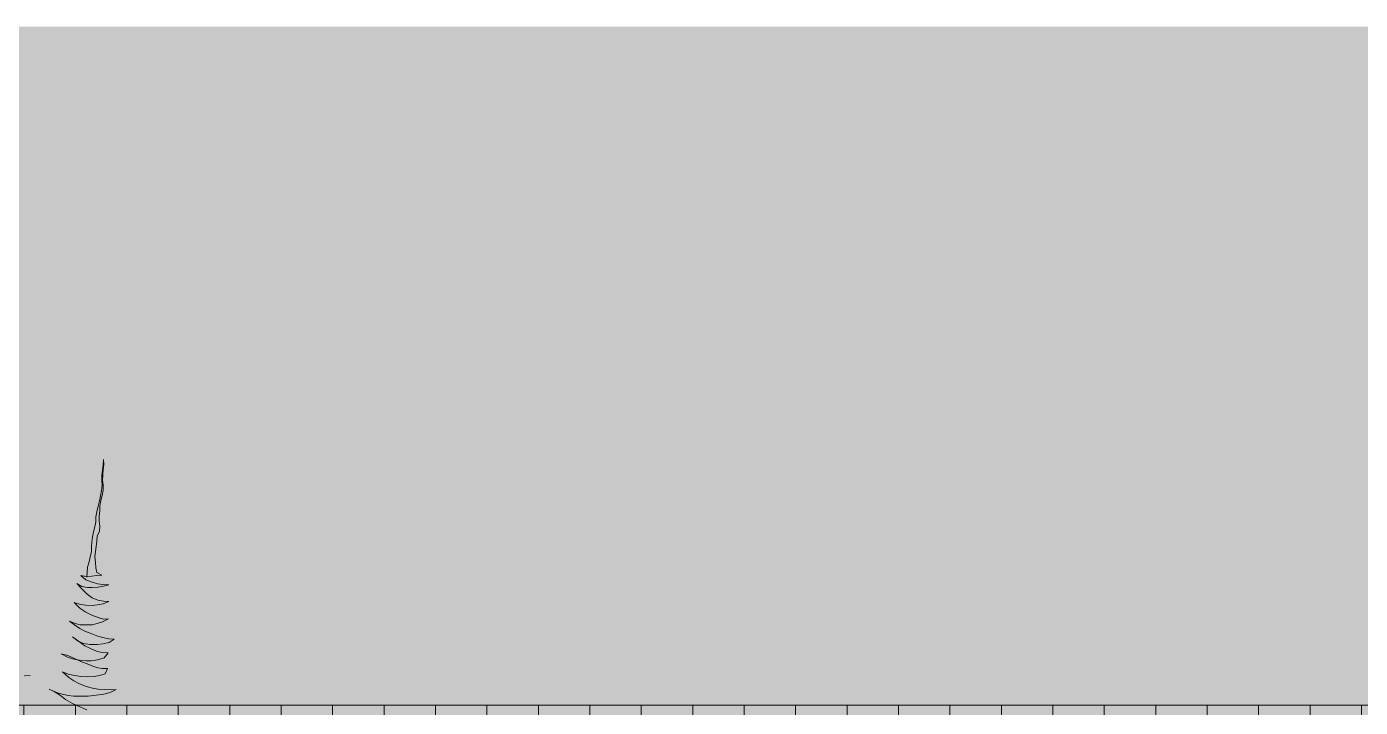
# Model space of a CAD drawing. Header units: centimetres. Extents: x -4381 to 5639, y -3920 to 4826.
# Drawn here: x 186.392 to 189.144, y 6.152 to 7.556 of the extents above; entities that cross this region are included whole.
import ezdxf
from ezdxf.xclip import XClip

# ---------------------------------------------------------------- set-up
doc = ezdxf.new("R2010")
doc.units = ezdxf.units.CM
doc.header["$MEASUREMENT"] = 0
doc.header["$XCLIPFRAME"] = 0
doc.set_wipeout_variables(frame=1)
doc.linetypes.add('Wipeout_Contour', pattern=[100, 0, -100])
for name, color, linetype in [('0- SITE', 7, 'Continuous'), ('Drawing & Figure', 7, 'Continuous'), ('Mur de clôture', 7, 'Continuous')]:
    doc.layers.add(name, color=color, linetype=linetype)
for name, color, linetype, lineweight, true_color in [('0- SITE_Pen_No__113', 7, 'Continuous', 5, 0xdede87), ('0- SITE_Pen_No__184', 7, 'Continuous', 5, 0xc5d295), ('Mur de clôture_Pen_No__178', 7, 'Continuous', 5, 0xbda888)]:
    doc.layers.add(name, color=color, linetype=linetype, lineweight=lineweight, true_color=true_color)
for name, color, linetype, lineweight in [('0_Pen_No__7', 7, 'Continuous', 5), ('Mur de clôture_Pen_No__1', 7, 'Continuous', 5), ('net_Pen_No__1', 7, 'Continuous', 5)]:
    doc.layers.add(name, color=color, linetype=linetype, lineweight=lineweight)

# ---------------------------------------------------------------- blocks, each defined once
blk = doc.blocks.new('Drawing_15_15', base_point=(-267.6734, 10.6179))
at = {"color": 254, "linetype": 'Wipeout_Contour', "lineweight": 0, "ltscale": 562.901757}
blk.add_wipeout([(187.1029, 7.5562), (187.762, 6.1562), (187.9651, 6.1562)], dxfattribs=at).dxf.layer = '0- SITE'
at = {"layer": '0- SITE_Pen_No__113', "linetype": 'Continuous', "ltscale": 10}
blk.add_hatch(color=256, dxfattribs=at).paths.add_polyline_path([(187.1029, 7.5562), (187.762, 6.1562), (187.9651, 6.1562)])
at = {"color": 254, "linetype": 'Wipeout_Contour', "lineweight": 0, "ltscale": 563.585839}
blk.add_wipeout([(187.3431, 7.5562), (187.9812, 6.1562), (188.1843, 6.1562)], dxfattribs=at).dxf.layer = '0- SITE'
at = {"layer": '0- SITE_Pen_No__113', "linetype": 'Continuous', "ltscale": 10}
blk.add_hatch(color=256, dxfattribs=at).paths.add_polyline_path([(187.3431, 7.5562), (187.9812, 6.1562), (188.1843, 6.1562)])
at = {"color": 254, "linetype": 'Wipeout_Contour', "lineweight": 0, "ltscale": 561.115127}
blk.add_wipeout([(187.7075, 6.1562), (186.2853, 7.5562), (186.2853, 6.1562)], dxfattribs=at).dxf.layer = '0- SITE'
at = {"layer": '0- SITE_Pen_No__113', "linetype": 'Continuous', "ltscale": 10}
blk.add_hatch(color=256, dxfattribs=at).paths.add_polyline_path([(187.7075, 6.1562), (186.2853, 7.5562), (186.2853, 6.1562)])
at = {"color": 254, "linetype": 'Wipeout_Contour', "lineweight": 0, "ltscale": 564.237915}
blk.add_wipeout([(187.5916, 7.5562), (188.2009, 6.1562), (188.3815, 6.1562)], dxfattribs=at).dxf.layer = '0- SITE'
at = {"layer": '0- SITE_Pen_No__113', "linetype": 'Continuous', "ltscale": 10}
blk.add_hatch(color=256, dxfattribs=at).paths.add_polyline_path([(187.5916, 7.5562), (188.2009, 6.1562), (188.3815, 6.1562)])
at = {"color": 254, "linetype": 'Wipeout_Contour', "lineweight": 0, "ltscale": 748.553989}
blk.add_wipeout([(186.2853, 7.5562), (187.7075, 6.1562), (187.7168, 6.1562), (186.4246, 7.5562)], dxfattribs=at).dxf.layer = '0- SITE'
at = {"color": 254, "linetype": 'Wipeout_Contour', "lineweight": 0, "ltscale": 564.89126}
blk.add_wipeout([(187.8493, 7.5562), (188.3987, 6.1562), (188.5703, 6.1562)], dxfattribs=at).dxf.layer = '0- SITE'
at = {"layer": '0- SITE_Pen_No__113', "linetype": 'Continuous', "ltscale": 10}
for points in [[(186.2853, 7.5562), (187.7075, 6.1562), (187.7168, 6.1562), (186.4246, 7.5562)], [(187.8493, 7.5562), (188.3987, 6.1562), (188.5703, 6.1562)]]:
    blk.add_hatch(color=256, dxfattribs=at).paths.add_polyline_path(points)
at = {"layer": '0_Pen_No__7', "linetype": 'Continuous', "ltscale": 10}
for p, q in [((186.3991, 6.2172), (186.3873, 6.2171)), ((186.3878, 6.2166), (186.3991, 6.2172))]:
    blk.add_line(p, q, dxfattribs=at)
at = {"color": 254, "linetype": 'Wipeout_Contour', "lineweight": 0, "ltscale": 748.870536}
blk.add_wipeout([(186.4246, 7.5562), (187.7168, 6.1562), (187.7314, 6.1562), (186.6444, 7.5562)], dxfattribs=at).dxf.layer = '0- SITE'
at = {"color": 254, "linetype": 'Wipeout_Contour', "lineweight": 0, "ltscale": 565.578587}
blk.add_wipeout([(188.1183, 7.5562), (188.5883, 6.1562), (188.7646, 6.1562)], dxfattribs=at).dxf.layer = '0- SITE'
at = {"layer": '0- SITE_Pen_No__113', "linetype": 'Continuous', "ltscale": 10}
for points in [[(186.4246, 7.5562), (187.7168, 6.1562), (187.7314, 6.1562), (186.6444, 7.5562)], [(188.1183, 7.5562), (188.5883, 6.1562), (188.7646, 6.1562)]]:
    blk.add_hatch(color=256, dxfattribs=at).paths.add_polyline_path(points)
at = {"layer": '0_Pen_No__7', "linetype": 'Continuous', "ltscale": 10}
for p, q in [((186.5493, 6.6518), (186.5506, 6.6631)), ((186.5506, 6.6631), (186.5512, 6.6528)), ((186.547, 6.6307), (186.548, 6.6418)), ((186.548, 6.6418), (186.5493, 6.6518)), ((186.5499, 6.6418), (186.5486, 6.631)), ((186.5512, 6.6528), (186.5499, 6.6418)), ((186.5462, 6.5993), (186.5472, 6.6101)), ((186.5471, 6.6206), (186.547, 6.6307)), ((186.5472, 6.6101), (186.5471, 6.6206)), ((186.5486, 6.631), (186.5485, 6.6204)), ((186.5485, 6.6204), (186.5494, 6.6101)), ((186.5494, 6.6101), (186.5495, 6.5996)), ((186.5421, 6.5779), (186.5439, 6.5885)), ((186.5445, 6.5787), (186.5425, 6.5679)), ((186.5439, 6.5885), (186.5462, 6.5993)), ((186.5475, 6.589), (186.5445, 6.5787)), ((186.5495, 6.5996), (186.5475, 6.589)), ((186.5346, 6.5447), (186.5364, 6.5553)), ((186.5364, 6.5553), (186.5394, 6.5669)), ((186.5394, 6.5669), (186.5421, 6.5779)), ((186.5424, 6.5575), (186.5416, 6.547)), ((186.5425, 6.5679), (186.5424, 6.5575)), ((186.5298, 6.5138), (186.5325, 6.5243)), ((186.5325, 6.5243), (186.5345, 6.5344)), ((186.5345, 6.5344), (186.5346, 6.5447)), ((186.5416, 6.547), (186.5412, 6.5364)), ((186.5412, 6.5364), (186.543, 6.5257)), ((186.543, 6.5257), (186.542, 6.5156)), ((186.5259, 6.4929), (186.5277, 6.5034)), ((186.5277, 6.5034), (186.5298, 6.5138)), ((186.5375, 6.505), (186.5365, 6.4944)), ((186.542, 6.5156), (186.5375, 6.505)), ((186.5227, 6.4621), (186.5252, 6.4727)), ((186.5252, 6.4727), (186.5256, 6.4828)), ((186.5256, 6.4828), (186.5259, 6.4929)), ((186.5336, 6.4735), (186.5326, 6.463)), ((186.5352, 6.4839), (186.5336, 6.4735)), ((186.5365, 6.4944), (186.5352, 6.4839)), ((186.5167, 6.4309), (186.5173, 6.441)), ((186.5173, 6.441), (186.5207, 6.4518)), ((186.5207, 6.4518), (186.5227, 6.4621)), ((186.5326, 6.463), (186.5337, 6.4508)), ((186.5337, 6.4508), (186.5345, 6.44)), ((186.5146, 6.4215), (186.5036, 6.4238)), ((186.5036, 6.4238), (186.5138, 6.4148)), ((186.5138, 6.4148), (186.5251, 6.4109)), ((186.5259, 6.4224), (186.5146, 6.4215)), ((186.5161, 6.4206), (186.5167, 6.4309)), ((186.5364, 6.4239), (186.5259, 6.4224)), ((186.5345, 6.44), (186.5363, 6.4299)), ((186.5363, 6.4299), (186.5465, 6.4246)), ((186.5465, 6.4246), (186.5364, 6.4239)), ((186.5058, 6.4013), (186.4952, 6.4076)), ((186.4952, 6.4076), (186.5044, 6.3974)), ((186.5044, 6.3974), (186.5168, 6.3856)), ((186.5171, 6.399), (186.5058, 6.4013)), ((186.5168, 6.3856), (186.5269, 6.3778)), ((186.5272, 6.3989), (186.5171, 6.399)), ((186.5251, 6.4109), (186.5376, 6.4069)), ((186.5394, 6.4), (186.5272, 6.3989)), ((186.5376, 6.4069), (186.5489, 6.4054)), ((186.5504, 6.4016), (186.5394, 6.4)), ((186.5489, 6.4054), (186.5614, 6.4044)), ((186.5614, 6.4044), (186.5504, 6.4016)), ((186.5027, 6.3643), (186.4899, 6.3682)), ((186.4899, 6.3682), (186.5016, 6.3564)), ((186.5137, 6.3623), (186.5027, 6.3643)), ((186.5269, 6.3622), (186.5137, 6.3623)), ((186.5269, 6.3778), (186.5385, 6.3732)), ((186.5382, 6.3636), (186.5269, 6.3622)), ((186.5496, 6.3656), (186.5382, 6.3636)), ((186.5385, 6.3732), (186.55, 6.3711)), ((186.5616, 6.3699), (186.5496, 6.3656)), ((186.55, 6.3711), (186.5616, 6.3699)), ((186.5016, 6.3564), (186.5139, 6.3479)), ((186.5139, 6.3479), (186.5262, 6.3423)), ((186.5262, 6.3423), (186.539, 6.3372)), ((186.539, 6.3372), (186.5505, 6.3335)), ((186.5606, 6.3344), (186.5482, 6.328)), ((186.5505, 6.3335), (186.5606, 6.3344)), ((186.4919, 6.3249), (186.4803, 6.3297)), ((186.4803, 6.3297), (186.4907, 6.3222)), ((186.4907, 6.3222), (186.5011, 6.3147)), ((186.5022, 6.3221), (186.4919, 6.3249)), ((186.5011, 6.3147), (186.5118, 6.3093)), ((186.5138, 6.3218), (186.5022, 6.3221)), ((186.5118, 6.3093), (186.5231, 6.3049)), ((186.5267, 6.3224), (186.5138, 6.3218)), ((186.5231, 6.3049), (186.5368, 6.2991)), ((186.537, 6.3245), (186.5267, 6.3224)), ((186.5482, 6.328), (186.537, 6.3245)), ((186.4979, 6.2883), (186.4863, 6.2972)), ((186.4863, 6.2972), (186.4967, 6.2894)), ((186.4967, 6.2894), (186.5119, 6.2789)), ((186.509, 6.2836), (186.4979, 6.2883)), ((186.5219, 6.2816), (186.509, 6.2836)), ((186.5119, 6.2789), (186.5237, 6.2733)), ((186.5373, 6.2818), (186.5219, 6.2816)), ((186.5368, 6.2991), (186.5484, 6.2959)), ((186.5488, 6.2827), (186.5373, 6.2818)), ((186.5484, 6.2959), (186.5611, 6.2934)), ((186.5622, 6.2857), (186.5488, 6.2827)), ((186.5611, 6.2934), (186.5726, 6.2926)), ((186.5726, 6.2926), (186.5622, 6.2857)), ((186.4758, 6.2556), (186.4632, 6.2624)), ((186.4632, 6.2624), (186.4765, 6.2585)), ((186.4866, 6.2522), (186.4758, 6.2556)), ((186.4765, 6.2585), (186.4919, 6.2517)), ((186.5041, 6.2483), (186.4866, 6.2522)), ((186.4919, 6.2517), (186.5037, 6.2464)), ((186.5145, 6.2477), (186.5041, 6.2483)), ((186.525, 6.2479), (186.5145, 6.2477)), ((186.5237, 6.2733), (186.5372, 6.2672)), ((186.5382, 6.2497), (186.525, 6.2479)), ((186.5372, 6.2672), (186.548, 6.2649)), ((186.5515, 6.2537), (186.5382, 6.2497)), ((186.548, 6.2649), (186.5598, 6.2644)), ((186.5598, 6.2644), (186.5515, 6.2537)), ((186.4774, 6.2204), (186.4656, 6.225)), ((186.4656, 6.225), (186.4787, 6.2132)), ((186.4909, 6.2175), (186.4774, 6.2204)), ((186.5037, 6.2464), (186.5167, 6.2415)), ((186.5167, 6.2415), (186.5283, 6.2369)), ((186.5283, 6.2369), (186.5384, 6.2336)), ((186.5384, 6.2336), (186.5485, 6.2323)), ((186.5539, 6.2207), (186.5422, 6.2176)), ((186.5485, 6.2323), (186.5588, 6.2318)), ((186.5588, 6.2318), (186.5539, 6.2207)), ((186.4787, 6.2132), (186.4891, 6.2066)), ((186.4891, 6.2066), (186.4992, 6.201)), ((186.5036, 6.2152), (186.4909, 6.2175)), ((186.4992, 6.201), (186.5147, 6.1948)), ((186.5163, 6.2147), (186.5036, 6.2152)), ((186.5147, 6.1948), (186.5279, 6.1916)), ((186.5309, 6.2156), (186.5163, 6.2147)), ((186.5422, 6.2176), (186.5309, 6.2156)), ((186.4496, 6.1839), (186.438, 6.1895)), ((186.438, 6.1895), (186.4486, 6.1848)), ((186.4486, 6.1848), (186.4614, 6.1761)), ((186.4597, 6.1806), (186.4496, 6.1839)), ((186.4775, 6.1761), (186.4597, 6.1806)), ((186.4893, 6.1748), (186.4775, 6.1761)), ((186.5075, 6.1748), (186.4893, 6.1748)), ((186.5187, 6.1751), (186.5075, 6.1748)), ((186.5353, 6.1768), (186.5187, 6.1751)), ((186.5279, 6.1916), (186.5394, 6.1896)), ((186.5511, 6.1792), (186.5353, 6.1768)), ((186.5394, 6.1896), (186.5521, 6.1888)), ((186.5642, 6.1824), (186.5511, 6.1792)), ((186.5521, 6.1888), (186.5658, 6.188)), ((186.5763, 6.1886), (186.5642, 6.1824)), ((186.5658, 6.188), (186.5763, 6.1886))]:
    blk.add_line(p, q, dxfattribs=at)
at = {"color": 254, "linetype": 'Wipeout_Contour', "lineweight": 0, "ltscale": 749.311178}
blk.add_wipeout([(186.6444, 7.5562), (187.7314, 6.1562), (187.7465, 6.1562), (186.8702, 7.5562)], dxfattribs=at).dxf.layer = '0- SITE'
at = {"color": 254, "linetype": 'Wipeout_Contour', "lineweight": 0, "ltscale": 567.596969}
blk.add_wipeout([(188.7002, 7.5562), (189.2248, 6.1562), (189.4971, 6.1562)], dxfattribs=at).dxf.layer = '0- SITE'
at = {"layer": '0- SITE_Pen_No__113', "linetype": 'Continuous', "ltscale": 10}
for points in [[(186.6444, 7.5562), (187.7314, 6.1562), (187.7465, 6.1562), (186.8702, 7.5562)], [(188.7002, 7.5562), (189.2248, 6.1562), (189.4971, 6.1562)]]:
    blk.add_hatch(color=256, dxfattribs=at).paths.add_polyline_path(points)
at = {"color": 254, "linetype": 'Wipeout_Contour', "lineweight": 0, "ltscale": 749.747681}
blk.add_wipeout([(186.8702, 7.5562), (187.7465, 6.1562), (187.762, 6.1562), (187.1029, 7.5562)], dxfattribs=at).dxf.layer = '0- SITE'
at = {"color": 254, "linetype": 'Wipeout_Contour', "lineweight": 0, "ltscale": 565.908106}
blk.add_wipeout([(188.1183, 7.5562), (188.7646, 6.1562), (188.9593, 6.1562)], dxfattribs=at).dxf.layer = '0- SITE'
at = {"layer": '0- SITE_Pen_No__113', "linetype": 'Continuous', "ltscale": 10}
for points in [[(186.8702, 7.5562), (187.7465, 6.1562), (187.762, 6.1562), (187.1029, 7.5562)], [(188.1183, 7.5562), (188.7646, 6.1562), (188.9593, 6.1562)]]:
    blk.add_hatch(color=256, dxfattribs=at).paths.add_polyline_path(points)
at = {"color": 254, "linetype": 'Wipeout_Contour', "lineweight": 0, "ltscale": 750.646054}
blk.add_wipeout([(187.1029, 7.5562), (187.9651, 6.1562), (187.9812, 6.1562), (187.3431, 7.5562)], dxfattribs=at).dxf.layer = '0- SITE'
at = {"color": 254, "linetype": 'Wipeout_Contour', "lineweight": 0, "ltscale": 566.700043}
blk.add_wipeout([(188.4011, 7.5562), (188.9782, 6.1562), (189.2049, 6.1562)], dxfattribs=at).dxf.layer = '0- SITE'
at = {"layer": '0- SITE_Pen_No__113', "linetype": 'Continuous', "ltscale": 10}
blk.add_hatch(color=256, dxfattribs=at).paths.add_polyline_path([(188.4011, 7.5562), (188.9782, 6.1562), (189.2049, 6.1562)])
at = {"layer": '0- SITE_Pen_No__184', "linetype": 'Continuous', "ltscale": 10}
blk.add_hatch(color=256, dxfattribs=at).paths.add_polyline_path([(187.1029, 7.5562), (187.9651, 6.1562), (187.9812, 6.1562), (187.3431, 7.5562)])
at = {"color": 254, "linetype": 'Wipeout_Contour', "lineweight": 0, "ltscale": 751.557974}
blk.add_wipeout([(187.3431, 7.5562), (188.1843, 6.1562), (188.2009, 6.1562), (187.5916, 7.5562)], dxfattribs=at).dxf.layer = '0- SITE'
at = {"color": 254, "linetype": 'Wipeout_Contour', "lineweight": 0, "ltscale": 568.616943}
blk.add_wipeout([(189.0178, 7.5562), (189.5182, 6.1562), (189.8498, 6.1562)], dxfattribs=at).dxf.layer = '0- SITE'
at = {"layer": '0- SITE_Pen_No__113', "linetype": 'Continuous', "ltscale": 10}
blk.add_hatch(color=256, dxfattribs=at).paths.add_polyline_path([(189.0178, 7.5562), (189.5182, 6.1562), (189.8498, 6.1562)])
at = {"layer": '0- SITE_Pen_No__184', "linetype": 'Continuous', "ltscale": 10}
blk.add_hatch(color=256, dxfattribs=at).paths.add_polyline_path([(187.3431, 7.5562), (188.1843, 6.1562), (188.2009, 6.1562), (187.5916, 7.5562)])
at = {"color": 254, "linetype": 'Wipeout_Contour', "lineweight": 0, "ltscale": 752.430806}
blk.add_wipeout([(187.5916, 7.5562), (188.3815, 6.1562), (188.3987, 6.1562), (187.8493, 7.5562)], dxfattribs=at).dxf.layer = '0- SITE'
at = {"layer": '0- SITE_Pen_No__184', "linetype": 'Continuous', "ltscale": 10}
blk.add_hatch(color=256, dxfattribs=at).paths.add_polyline_path([(187.5916, 7.5562), (188.3815, 6.1562), (188.3987, 6.1562), (187.8493, 7.5562)])
at = {"color": 254, "linetype": 'Wipeout_Contour', "lineweight": 0, "ltscale": 753.293573}
blk.add_wipeout([(187.8493, 7.5562), (188.5703, 6.1562), (188.5883, 6.1562), (188.1183, 7.5562)], dxfattribs=at).dxf.layer = '0- SITE'
at = {"layer": '0- SITE_Pen_No__184', "linetype": 'Continuous', "ltscale": 10}
blk.add_hatch(color=256, dxfattribs=at).paths.add_polyline_path([(187.8493, 7.5562), (188.5703, 6.1562), (188.5883, 6.1562), (188.1183, 7.5562)])
at = {"color": 254, "linetype": 'Wipeout_Contour', "lineweight": 0, "ltscale": 754.656275}
blk.add_wipeout([(188.1183, 7.5562), (188.9593, 6.1562), (188.9782, 6.1562), (188.4011, 7.5562)], dxfattribs=at).dxf.layer = '0- SITE'
at = {"layer": '0- SITE_Pen_No__184', "linetype": 'Continuous', "ltscale": 10}
blk.add_hatch(color=256, dxfattribs=at).paths.add_polyline_path([(188.1183, 7.5562), (188.9593, 6.1562), (188.9782, 6.1562), (188.4011, 7.5562)])
at = {"color": 254, "linetype": 'Wipeout_Contour', "lineweight": 0, "ltscale": 755.697675}
blk.add_wipeout([(188.4011, 7.5562), (189.2049, 6.1562), (189.2248, 6.1562), (188.7002, 7.5562)], dxfattribs=at).dxf.layer = '0- SITE'
at = {"layer": '0- SITE_Pen_No__184', "linetype": 'Continuous', "ltscale": 10}
blk.add_hatch(color=256, dxfattribs=at).paths.add_polyline_path([(188.4011, 7.5562), (189.2049, 6.1562), (189.2248, 6.1562), (188.7002, 7.5562)])
at = {"color": 254, "linetype": 'Wipeout_Contour', "lineweight": 0, "ltscale": 756.875645}
blk.add_wipeout([(188.7002, 7.5562), (189.4971, 6.1562), (189.5182, 6.1562), (189.0178, 7.5562)], dxfattribs=at).dxf.layer = '0- SITE'
at = {"layer": '0- SITE_Pen_No__184', "linetype": 'Continuous', "ltscale": 10}
blk.add_hatch(color=256, dxfattribs=at).paths.add_polyline_path([(188.7002, 7.5562), (189.4971, 6.1562), (189.5182, 6.1562), (189.0178, 7.5562)])
at = {"color": 254, "linetype": 'Wipeout_Contour', "lineweight": 0, "ltscale": 758.230315}
blk.add_wipeout([(189.0178, 7.5562), (189.8498, 6.1562), (189.8723, 6.1562), (189.3565, 7.5562)], dxfattribs=at).dxf.layer = '0- SITE'
at = {"layer": '0- SITE_Pen_No__113', "linetype": 'Continuous', "ltscale": 10}
blk.add_hatch(color=256, dxfattribs=at).paths.add_polyline_path([(189.0178, 7.5562), (189.8498, 6.1562), (189.8723, 6.1562), (189.3565, 7.5562)])
at = {"color": 254, "linetype": 'Wipeout_Contour', "lineweight": 0, "ltscale": 742.542426}
blk.add_wipeout([(179.4853, 5.4131), (191.6044, 5.4131), (191.6044, 6.1562), (179.4853, 6.1562)], dxfattribs=at).dxf.layer = 'Mur de clôture'
at = {"layer": 'Mur de clôture_Pen_No__178', "linetype": 'Continuous', "ltscale": 10}
blk.add_hatch(color=256, dxfattribs=at).paths.add_polyline_path([(179.4853, 5.4131), (191.6044, 5.4131), (191.6044, 6.1562), (179.4853, 6.1562)])
at = {"layer": '0_Pen_No__7', "linetype": 'Continuous', "ltscale": 10}
for p, q in [((186.4614, 6.1761), (186.4716, 6.1683)), ((186.4716, 6.1683), (186.4863, 6.1599)), ((186.4863, 6.1599), (186.5001, 6.1538)), ((186.5001, 6.1538), (186.516, 6.1468))]:
    blk.add_line(p, q, dxfattribs=at)
at = {"layer": 'Mur de clôture_Pen_No__1', "linetype": 'Continuous', "ltscale": 10}
blk.add_line((179.4853, 6.1562), (191.6044, 6.1562), dxfattribs=at)
at = {"layer": 'net_Pen_No__1', "linetype": 'Continuous', "ltscale": 10, "flags": 128}
for points in [[(186.3861, 6.1562), (186.3861, 5.4131), (187.7663, 5.4131), (187.7663, 6.1562), (186.3861, 6.1562)], [(187.7663, 6.1562), (187.7663, 5.4131), (189.1464, 5.4131), (189.1464, 6.1562), (187.7663, 6.1562)]]:
    blk.add_lwpolyline(points, close=True, dxfattribs=at)
for points in [[(186.4923, 6.1562), (186.4923, 5.4131)], [(186.5984, 6.1562), (186.5984, 5.4131)], [(186.7046, 6.1562), (186.7046, 5.4131)], [(186.8108, 6.1562), (186.8108, 5.4131)], [(186.9169, 6.1562), (186.9169, 5.4131)], [(187.0231, 6.1562), (187.0231, 5.4131)], [(187.1293, 6.1562), (187.1293, 5.4131)], [(187.2354, 6.1562), (187.2354, 5.4131)], [(187.3416, 6.1562), (187.3416, 5.4131)], [(187.4478, 6.1562), (187.4478, 5.4131)], [(187.5539, 6.1562), (187.5539, 5.4131)], [(187.6601, 6.1562), (187.6601, 5.4131)], [(187.8724, 6.1562), (187.8724, 5.4131)], [(187.9786, 6.1562), (187.9786, 5.4131)], [(188.0848, 6.1562), (188.0848, 5.4131)], [(188.1909, 6.1562), (188.1909, 5.4131)], [(188.2971, 6.1562), (188.2971, 5.4131)], [(188.4033, 6.1562), (188.4033, 5.4131)], [(188.5094, 6.1562), (188.5094, 5.4131)], [(188.6156, 6.1562), (188.6156, 5.4131)], [(188.7217, 6.1562), (188.7217, 5.4131)], [(188.8279, 6.1562), (188.8279, 5.4131)], [(188.9341, 6.1562), (188.9341, 5.4131)], [(189.0402, 6.1562), (189.0402, 5.4131)]]:
    blk.add_lwpolyline(points, dxfattribs=at)

msp = doc.modelspace()

# ---------------------------------------------------------------- block references
at = {"layer": 'Drawing & Figure', "color": 151, "linetype": 'Continuous', "lineweight": 5, "ltscale": 10, "true_color": 0x80c2ff}
ref = msp.add_blockref('Drawing_15_15', (-267.67341, 10.61787), dxfattribs=at)
XClip(ref).set_block_clipping_path([(150.8554874385, 0.9963282177), (191.9907812231, 21.3358905514)])

doc.saveas('drawing.dxf')
